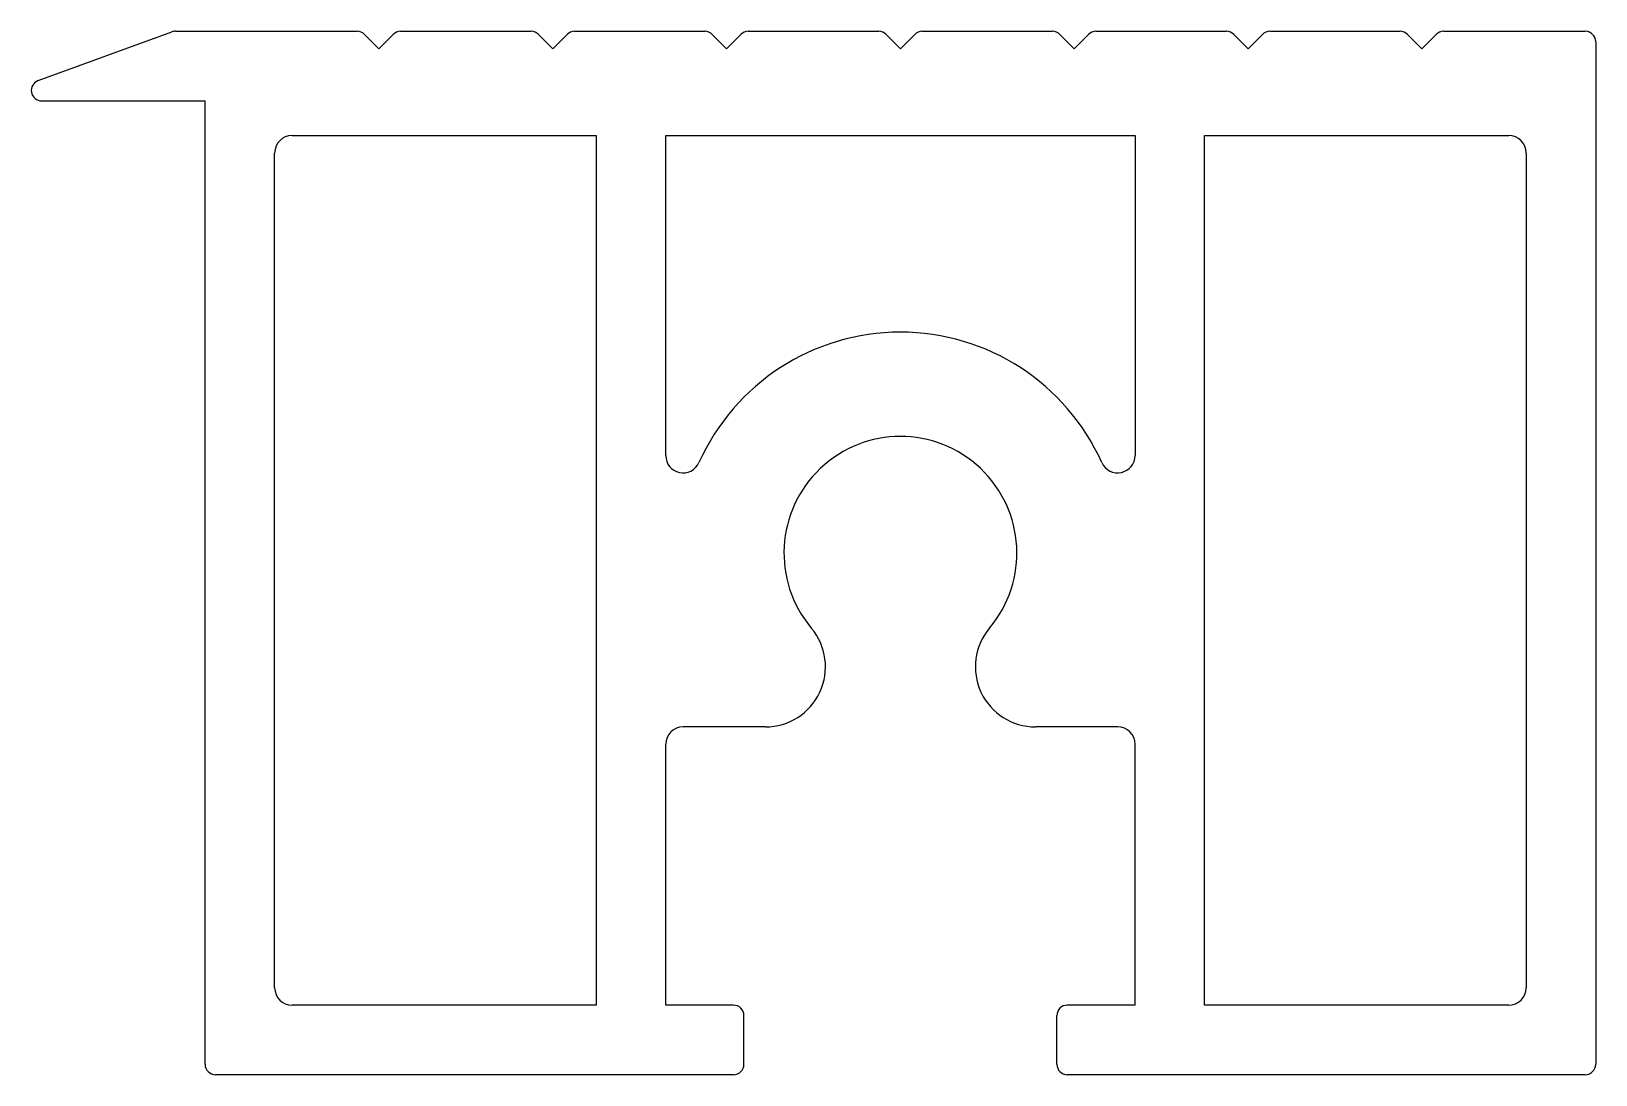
# Model space of a CAD drawing. Extents: x 2122.5 to 2167.5, y 1348.1 to 1378.1.
import ezdxf

# ---------------------------------------------------------------- set-up
doc = ezdxf.new("R2010")
doc.units = 0
doc.layers.get('0').update_dxf_attribs({"linetype": 'CONTINUOUS'})

msp = doc.modelspace()

# ---------------------------------------------------------------- linework, layer by layer
for p, q in [((2122.736, 1376.678), (2126.583, 1378.078)), ((2126.685, 1378.096), (2131.915, 1378.096)), ((2132.539, 1377.596), (2132.127, 1378.008)), ((2132.539, 1377.596), (2132.951, 1378.008)), ((2133.163, 1378.096), (2136.915, 1378.096)), ((2137.539, 1377.596), (2137.127, 1378.008)), ((2137.539, 1377.596), (2137.951, 1378.008)), ((2138.163, 1378.096), (2141.915, 1378.096)), ((2142.539, 1377.596), (2142.127, 1378.008)), ((2142.539, 1377.596), (2142.951, 1378.008)), ((2143.163, 1378.096), (2146.915, 1378.096)), ((2147.539, 1377.596), (2147.127, 1378.008)), ((2147.539, 1377.596), (2147.951, 1378.008)), ((2148.163, 1378.096), (2151.915, 1378.096)), ((2152.539, 1377.596), (2152.127, 1378.008)), ((2152.539, 1377.596), (2152.951, 1378.008)), ((2153.163, 1378.096), (2156.915, 1378.096)), ((2157.539, 1377.596), (2157.127, 1378.008)), ((2157.539, 1377.596), (2157.951, 1378.008)), ((2158.163, 1378.096), (2161.915, 1378.096)), ((2162.539, 1377.596), (2162.127, 1378.008)), ((2162.539, 1377.596), (2162.951, 1378.008)), ((2163.163, 1378.096), (2167.239, 1378.096)), ((2167.539, 1377.796), (2167.539, 1348.396)), ((2122.839, 1376.096), (2127.539, 1376.096)), ((2127.539, 1348.396), (2127.539, 1376.096)), ((2130.039, 1375.096), (2138.789, 1375.096)), ((2138.789, 1375.096), (2138.789, 1350.096)), ((2140.789, 1365.899), (2140.789, 1375.096)), ((2140.789, 1375.096), (2154.289, 1375.096)), ((2154.289, 1375.096), (2154.289, 1365.899)), ((2156.289, 1350.096), (2156.289, 1375.096)), ((2156.289, 1375.096), (2165.039, 1375.096)), ((2129.539, 1350.596), (2129.539, 1374.596)), ((2165.539, 1374.596), (2165.539, 1350.596)), ((2143.654, 1358.096), (2141.289, 1358.096)), ((2153.789, 1358.096), (2151.424, 1358.096)), ((2140.789, 1350.096), (2140.789, 1357.596)), ((2154.289, 1350.096), (2154.289, 1357.596)), ((2138.789, 1350.096), (2130.039, 1350.096)), ((2142.739, 1350.096), (2140.789, 1350.096)), ((2154.289, 1350.096), (2152.339, 1350.096)), ((2165.039, 1350.096), (2156.289, 1350.096)), ((2143.039, 1348.396), (2143.039, 1349.796)), ((2152.039, 1348.396), (2152.039, 1349.796)), ((2142.739, 1348.096), (2127.839, 1348.096)), ((2167.239, 1348.096), (2152.339, 1348.096))]:
    msp.add_line(p, q)
for centre, radius, start, end in [((2126.685, 1377.796), 0.3, 90, 110), ((2131.915, 1377.796), 0.3, 45, 90), ((2133.163, 1377.796), 0.3, 90, 135), ((2136.915, 1377.796), 0.3, 45, 90), ((2138.163, 1377.796), 0.3, 90, 135), ((2141.915, 1377.796), 0.3, 45, 90), ((2143.163, 1377.796), 0.3, 90, 135), ((2146.915, 1377.796), 0.3, 45, 90), ((2148.163, 1377.796), 0.3, 90, 135), ((2151.915, 1377.796), 0.3, 45, 90), ((2153.163, 1377.796), 0.3, 90, 135), ((2156.915, 1377.796), 0.3, 45, 90), ((2158.163, 1377.796), 0.3, 90, 135), ((2161.915, 1377.796), 0.3, 45, 90), ((2163.163, 1377.796), 0.3, 90, 135), ((2167.239, 1377.796), 0.3, 0, 90), ((2122.839, 1376.396), 0.3, 110, 270), ((2130.039, 1374.596), 0.5, 90, 180), ((2165.039, 1374.596), 0.5, 0, 90), ((2147.539, 1363.096), 6.35, 24.1596, 155.8404), ((2147.539, 1363.096), 3.35, 319.9002, 220.0998), ((2141.289, 1365.899), 0.5, 180, 335.8404), ((2153.789, 1365.899), 0.5, 204.1596, 0), ((2143.654, 1359.824), 1.729, 270, 40.0998), ((2151.424, 1359.824), 1.729, 139.9002, 270), ((2141.289, 1357.596), 0.5, 90, 180), ((2153.789, 1357.596), 0.5, 0, 90), ((2130.039, 1350.596), 0.5, 180, 270), ((2165.039, 1350.596), 0.5, 270, 0), ((2142.739, 1349.796), 0.3, 0, 90), ((2152.339, 1349.796), 0.3, 90, 180), ((2127.839, 1348.396), 0.3, 180, 270), ((2142.739, 1348.396), 0.3, 270, 0), ((2152.339, 1348.396), 0.3, 180, 270), ((2167.239, 1348.396), 0.3, 270, 0)]:
    msp.add_arc(centre, radius, start, end)

doc.saveas('drawing.dxf')
